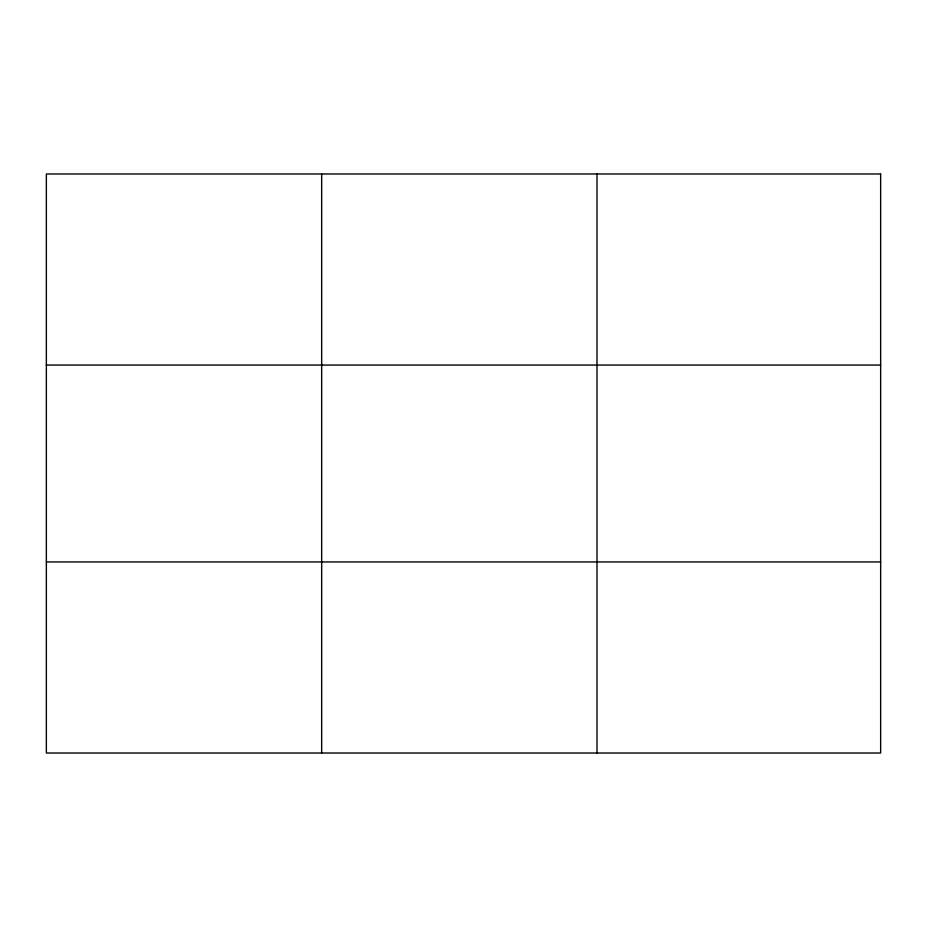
<?xml version="1.0" encoding="UTF-8"?>
<svg xmlns="http://www.w3.org/2000/svg" width="927" height="927" viewBox="0 0 927 927"><rect width="100%" height="100%" fill="white"/><g stroke="black" fill="none" stroke-linecap="round" stroke-linejoin="round"><path stroke-width="1.39" d="M321.669 173.986L321.669 753.014M596.988 173.986L596.988 753.014M46.35 365.064L880.65 365.064M46.35 561.936L880.65 561.936M880.65 173.986L880.65 753.014L46.35 753.014L46.35 173.986L880.65 173.986"/></g></svg>
